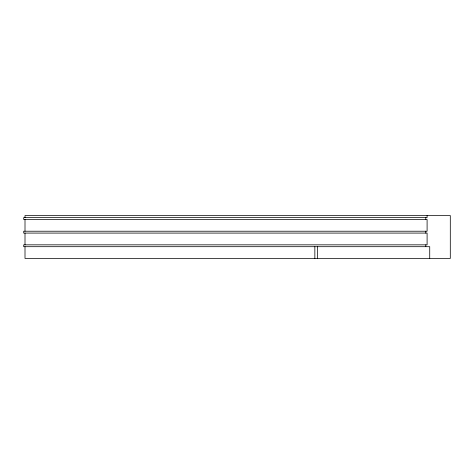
<?xml version="1.0" encoding="UTF-8"?>
<svg xmlns="http://www.w3.org/2000/svg" width="474" height="474" viewBox="0 0 474 474"><rect width="100%" height="100%" fill="white"/><g stroke="black" fill="none" stroke-linecap="round" stroke-linejoin="round"><path stroke-width="0.71" d="M429.728 258.449L429.728 246.693L23.7 246.693L23.7 244.839L427.098 244.839L427.098 233.084L23.7 233.084L23.7 231.223L427.098 231.223L427.098 219.474L23.7 219.474L23.7 217.613L427.098 217.613L427.098 215.552M425.794 217.613L425.794 219.474M425.794 231.223L425.794 233.084M425.794 244.839L425.794 246.693M317.479 246.693L317.479 258.449M314.849 246.693L314.849 258.449M25.004 217.613L25.004 215.552L450.3 215.552L450.3 258.449L25.004 258.449L25.004 246.693M25.004 219.474L25.004 231.223M25.004 233.084L25.004 244.839"/></g></svg>
